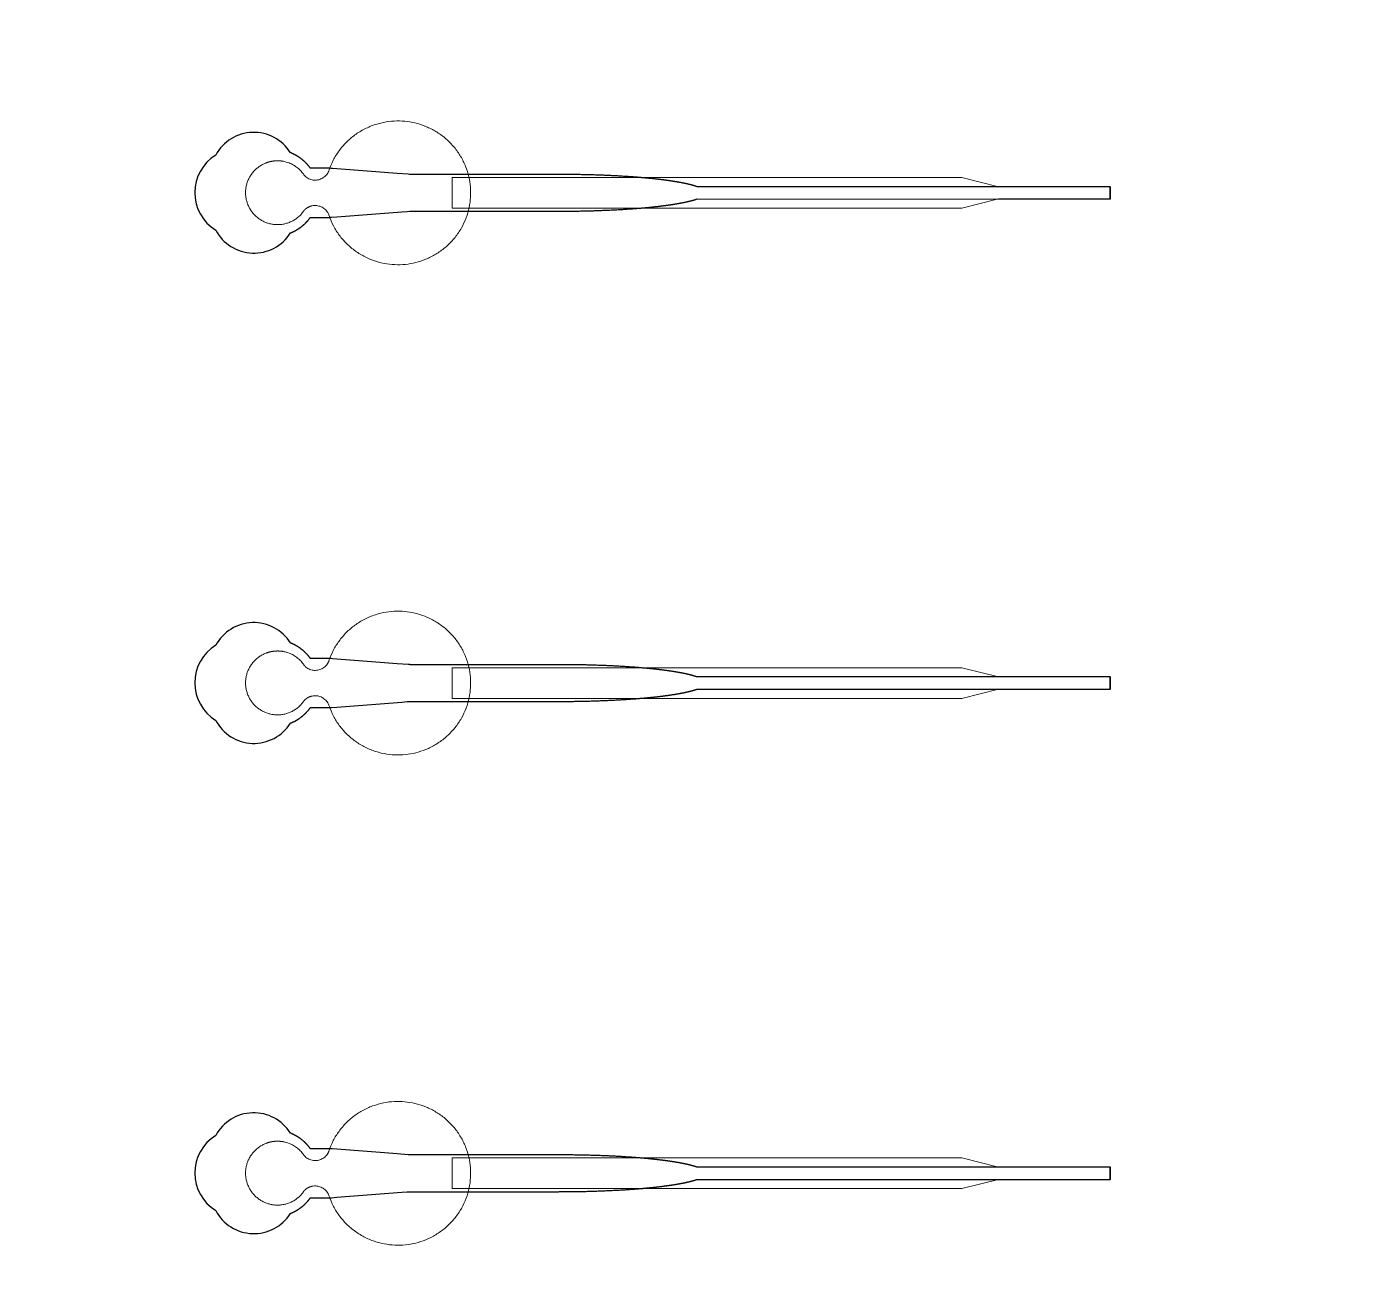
# Model space of a CAD drawing. Header units: inches. Extents: x -52997 to 52003, y -52254 to 52746.
# Drawn here: x -21881 to -16400, y -6581 to -1513 of the extents above; entities that cross this region are included whole.
import ezdxf

# ---------------------------------------------------------------- set-up
doc = ezdxf.new("R2010")
doc.units = ezdxf.units.IN
doc.header["$MEASUREMENT"] = 0
doc.layers.add('1', color=1, linetype='Continuous')
doc.layers.add('2', color=140, linetype='Continuous', lineweight=0)
doc.layers.add('3', color=90, linetype='Continuous', lineweight=0)

msp = doc.modelspace()

# ---------------------------------------------------------------- linework, layer by layer
at = {"layer": '1'}
for points in [[(-16283.4, -47485.7), (0, -47485.7), (16283.4, -47485.7, 5.999107)], [(-16250, -47285.7), (0, -47285.7), (16250, -47285.7, 5.986812)], [(-13685.8, -45485.7), (0, -45485.7), (13685.8, -45485.7, 6.794322)], [(-20806.1, -2353.6), (-20805.8, -2353.4), (-20805, -2353.1), (-20804.1, -2352.8), (-20803.3, -2352.4), (-20802.4, -2352.1), (-20801.6, -2351.8), (-20800.7, -2351.4), (-20799.9, -2351), (-20799, -2350.7), (-20798.2, -2350.3), (-20797.3, -2349.9), (-20796.5, -2349.5), (-20795.6, -2349.1), (-20794.7, -2348.7), (-20793.9, -2348.3), (-20793, -2347.9), (-20792.2, -2347.5), (-20791.3, -2347.1), (-20790.5, -2346.6), (-20789.6, -2346.2), (-20788.7, -2345.8), (-20787.9, -2345.3), (-20787, -2344.9), (-20786.2, -2344.4), (-20785.3, -2343.9), (-20784.5, -2343.5), (-20783.6, -2343), (-20782.7, -2342.5), (-20781.9, -2342), (-20781, -2341.5), (-20780.2, -2341), (-20779.3, -2340.5), (-20778.5, -2340), (-20777.6, -2339.5), (-20776.8, -2339), (-20775.9, -2338.4), (-20775.1, -2337.9), (-20774.2, -2337.3), (-20773.4, -2336.8), (-20772.6, -2336.2), (-20771.7, -2335.7), (-20770.9, -2335.1), (-20770, -2334.6), (-20769.2, -2334), (-20768.4, -2333.4), (-20767.5, -2332.8), (-20766.7, -2332.2), (-20765.9, -2331.6), (-20765.1, -2331), (-20764.3, -2330.4), (-20763.4, -2329.8), (-20762.6, -2329.2), (-20761.8, -2328.6), (-20761, -2328), (-20760.2, -2327.3), (-20759.4, -2326.7), (-20758.6, -2326.1), (-20757.8, -2325.4), (-20757, -2324.8), (-20756.2, -2324.1), (-20755.4, -2323.5), (-20754.7, -2322.8), (-20753.9, -2322.2), (-20753.1, -2321.5), (-20752.3, -2320.8), (-20751.6, -2320.1), (-20750.8, -2319.5), (-20750.1, -2318.8), (-20749.3, -2318.1), (-20748.6, -2317.4), (-20747.8, -2316.7), (-20747.1, -2316), (-20746.3, -2315.3), (-20745.6, -2314.6), (-20744.9, -2313.9), (-20744.2, -2313.2), (-20743.5, -2312.5), (-20742.7, -2311.7), (-20742, -2311), (-20741.3, -2310.3), (-20740.6, -2309.6), (-20740, -2308.8), (-20739.3, -2308.1), (-20738.6, -2307.4), (-20737.9, -2306.6), (-20737.3, -2305.9), (-20736.6, -2305.2), (-20735.9, -2304.4), (-20735.3, -2303.7), (-20734.6, -2302.9), (-20734, -2302.2), (-20733.4, -2301.4), (-20732.7, -2300.7), (-20732.1, -2299.9), (-20731.5, -2299.1), (-20730.9, -2298.4), (-20730.3, -2297.6), (-20729.7, -2296.9), (-20729.1, -2296.1), (-20728.5, -2295.3), (-20727.9, -2294.6), (-20727.4, -2293.8), (-20726.8, -2293), (-20726.2, -2292.3), (-20725.7, -2291.5), (-20725.1, -2290.7), (-20724.6, -2290), (-20681, -2290), (-20659.2, -2290), (-20648.3, -2290), (-20645.6, -2290), (-20644.2, -2290), (-20644.2, -2290), (-20644.2, -2290), (-20644.2, -2290), (-20644.2, -2290), (-20644.1, -2289.9), (-20644.1, -2289.9), (-20643.7, -2289.9), (-20643, -2289.9), (-20641.6, -2289.8), (-20638.9, -2289.5), (-20616.8, -2287.9), (-20440.2, -2274.3), (-20351.8, -2267.5), (-20329.8, -2265.8), (-20318.7, -2265), (-20318.4, -2265), (-20318.3, -2265), (-20318.3, -2265), (-20318.2, -2265), (-20318.1, -2265), (-20317.7, -2265), (-20057.2, -2265), (-20051, -2265), (-20038.4, -2265), (-19937.9, -2265), (-19736.9, -2265), (-19724.3, -2265), (-19718, -2265), (-19714.9, -2265), (-19713.3, -2265), (-19712.9, -2265), (-19712.7, -2265), (-19712.6, -2265), (-19712.6, -2265), (-19712.5, -2265), (-19712.5, -2265), (-19711.9, -2265), (-19707.4, -2264.9), (-19702.8, -2264.9), (-19698.1, -2264.9), (-19693.5, -2264.9), (-19688.9, -2264.9), (-19684.2, -2264.9), (-19679.5, -2264.8), (-19674.9, -2264.8), (-19670.2, -2264.8), (-19665.5, -2264.7), (-19660.8, -2264.7), (-19656, -2264.6), (-19651.3, -2264.6), (-19646.6, -2264.5), (-19641.8, -2264.4), (-19637, -2264.4), (-19632.3, -2264.3), (-19627.5, -2264.2), (-19622.7, -2264.1), (-19617.9, -2264), (-19613.1, -2263.9), (-19608.3, -2263.8), (-19603.5, -2263.7), (-19598.7, -2263.6), (-19593.9, -2263.5), (-19589.1, -2263.3), (-19584.2, -2263.2), (-19579.4, -2263.1), (-19574.6, -2262.9), (-19569.8, -2262.8), (-19564.9, -2262.6), (-19560.1, -2262.5), (-19555.3, -2262.3), (-19550.4, -2262.2), (-19545.6, -2262), (-19540.8, -2261.8), (-19535.9, -2261.6), (-19531.1, -2261.4), (-19526.3, -2261.2), (-19521.5, -2261), (-19516.7, -2260.8), (-19511.8, -2260.6), (-19507, -2260.4), (-19502.2, -2260.2), (-19497.5, -2260), (-19492.7, -2259.7), (-19487.9, -2259.5), (-19483.1, -2259.3), (-19478.4, -2259), (-19473.6, -2258.7), (-19468.9, -2258.5), (-19464.1, -2258.2), (-19459.4, -2258), (-19454.7, -2257.7), (-19450, -2257.4), (-19445.3, -2257.1), (-19440.7, -2256.8), (-19436, -2256.5), (-19431.4, -2256.2), (-19426.8, -2255.9), (-19422.1, -2255.6), (-19417.6, -2255.3), (-19413, -2254.9), (-19410.7, -2254.8), (-19408.4, -2254.6), (-19406.2, -2254.4), (-19403.9, -2254.3), (-19401.6, -2254.1), (-19399.4, -2253.9), (-19397.1, -2253.8), (-19394.9, -2253.6), (-19392.6, -2253.4), (-19390.4, -2253.2), (-19388.2, -2253), (-19385.9, -2252.9), (-19383.7, -2252.7), (-19381.5, -2252.5), (-19379.3, -2252.3), (-19377.1, -2252.1), (-19374.9, -2251.9), (-19372.7, -2251.8), (-19370.5, -2251.6), (-19368.3, -2251.4), (-19366.2, -2251.2), (-19364, -2251), (-19361.8, -2250.8), (-19359.7, -2250.6), (-19357.5, -2250.4), (-19355.4, -2250.2), (-19353.2, -2250), (-19351.1, -2249.8), (-19349, -2249.6), (-19346.9, -2249.4), (-19344.8, -2249.2), (-19342.7, -2249), (-19340.6, -2248.8), (-19338.5, -2248.6), (-19336.4, -2248.4), (-19334.3, -2248.2), (-19332.2, -2248), (-19330.2, -2247.7), (-19328.1, -2247.5), (-19326.1, -2247.3), (-19324, -2247.1), (-19322, -2246.9), (-19320, -2246.7), (-19317.9, -2246.4), (-19315.9, -2246.2), (-19313.9, -2246), (-19311.9, -2245.8), (-19309.9, -2245.6), (-19308, -2245.3), (-19306, -2245.1), (-19304, -2244.9), (-19302.1, -2244.7), (-19300.1, -2244.4), (-19298.2, -2244.2), (-19296.2, -2244), (-19294.3, -2243.7), (-19292.4, -2243.5), (-19290.5, -2243.3), (-19288.6, -2243), (-19286.7, -2242.8), (-19284.8, -2242.5), (-19282.9, -2242.3), (-19281.1, -2242.1), (-19279.2, -2241.8), (-19277.4, -2241.6), (-19275.5, -2241.3), (-19273.7, -2241.1), (-19271.9, -2240.9), (-19270.1, -2240.6), (-19268.3, -2240.4), (-19266.5, -2240.1), (-19264.7, -2239.9), (-19262.9, -2239.6), (-19261.1, -2239.4), (-19259.4, -2239.1), (-19257.6, -2238.9), (-19255.9, -2238.6), (-19254.2, -2238.3), (-19252.5, -2238.1), (-19250.7, -2237.8), (-19249, -2237.6), (-19247.4, -2237.3), (-19245.7, -2237.1), (-19244, -2236.8), (-19242.3, -2236.5), (-19240.7, -2236.3), (-19239, -2236), (-19237.4, -2235.8), (-19235.8, -2235.5), (-19234.2, -2235.2), (-19232.6, -2235), (-19231, -2234.7), (-19229.4, -2234.4), (-19227.8, -2234.2), (-19226.3, -2233.9), (-19224.7, -2233.6), (-19223.2, -2233.3), (-19221.6, -2233.1), (-19220.1, -2232.8), (-19218.6, -2232.5), (-19217.1, -2232.3), (-19215.6, -2232), (-19214.1, -2231.7), (-19212.6, -2231.4), (-19211.2, -2231.2), (-19209.7, -2230.9), (-19208.3, -2230.6), (-19206.9, -2230.3), (-19205.4, -2230), (-19204, -2229.8), (-19202.6, -2229.5), (-19201.3, -2229.2), (-19199.9, -2228.9), (-19198.5, -2228.6), (-19197.2, -2228.4), (-19195.8, -2228.1), (-19194.5, -2227.8), (-19193.2, -2227.5), (-19191.8, -2227.2), (-19190.5, -2226.9), (-19189.2, -2226.6), (-19188, -2226.4), (-19186.7, -2226.1), (-19185.4, -2225.8), (-19184.2, -2225.5), (-19183, -2225.2), (-19181.7, -2224.9), (-19180.5, -2224.6), (-19179.3, -2224.3), (-19178.1, -2224), (-19176.9, -2223.8), (-19175.8, -2223.5), (-19174.6, -2223.2), (-19173.5, -2222.9), (-19172.3, -2222.6), (-19171.2, -2222.3), (-19170.1, -2222), (-19169, -2221.7), (-19167.9, -2221.4), (-19166.8, -2221.1), (-19165.7, -2220.8), (-19164.7, -2220.5), (-19163.6, -2220.2), (-19162.6, -2219.9), (-19161.6, -2219.6), (-19160.5, -2219.3), (-19159.5, -2219), (-19158.5, -2218.8), (-19157.6, -2218.5), (-19156.6, -2218.2), (-19155.6, -2217.9), (-19154.7, -2217.6), (-19153.7, -2217.3), (-19152.8, -2217), (-19151.9, -2216.7), (-19151, -2216.4), (-19150.1, -2216.1), (-19149.2, -2215.8), (-19148.3, -2215.5), (-19146.9, -2215), (-17461.3, -2215.2), (-17461.3, -2165), (-19146.8, -2165), (-19147.1, -2164.9), (-19148, -2164.6), (-19148.9, -2164.2), (-19149.7, -2163.9), (-19150.6, -2163.6), (-19151.5, -2163.3), (-19152.5, -2163), (-19153.4, -2162.7), (-19154.3, -2162.4), (-19155.3, -2162.2), (-19156.2, -2161.9), (-19157.2, -2161.6), (-19158.2, -2161.3), (-19159.2, -2161), (-19160.2, -2160.7), (-19161.2, -2160.4), (-19162.2, -2160.1), (-19163.3, -2159.8), (-19164.3, -2159.5), (-19165.4, -2159.2), (-19166.4, -2158.9), (-19167.5, -2158.6), (-19168.6, -2158.3), (-19169.7, -2158), (-19170.8, -2157.7), (-19172, -2157.4), (-19173.1, -2157.1), (-19174.3, -2156.8), (-19175.4, -2156.5), (-19176.6, -2156.2), (-19177.8, -2155.9), (-19179, -2155.6), (-19180.2, -2155.4), (-19181.4, -2155.1), (-19182.6, -2154.8), (-19183.8, -2154.5), (-19185.1, -2154.2), (-19186.3, -2153.9), (-19187.6, -2153.6), (-19188.9, -2153.3), (-19190.2, -2153), (-19191.5, -2152.8), (-19192.8, -2152.5), (-19194.1, -2152.2), (-19195.5, -2151.9), (-19196.8, -2151.6), (-19198.2, -2151.3), (-19199.5, -2151.1), (-19200.9, -2150.8), (-19202.3, -2150.5), (-19203.7, -2150.2), (-19205.1, -2149.9), (-19206.5, -2149.7), (-19207.9, -2149.4), (-19209.4, -2149.1), (-19210.8, -2148.8), (-19212.3, -2148.5), (-19213.8, -2148.3), (-19215.2, -2148), (-19216.7, -2147.7), (-19218.2, -2147.4), (-19219.7, -2147.2), (-19221.3, -2146.9), (-19222.8, -2146.6), (-19224.3, -2146.3), (-19225.9, -2146.1), (-19227.5, -2145.8), (-19229, -2145.5), (-19230.6, -2145.3), (-19232.2, -2145), (-19233.8, -2144.7), (-19235.4, -2144.5), (-19237, -2144.2), (-19238.7, -2143.9), (-19240.3, -2143.7), (-19242, -2143.4), (-19243.6, -2143.2), (-19245.3, -2142.9), (-19247, -2142.6), (-19248.7, -2142.4), (-19250.4, -2142.1), (-19252.1, -2141.9), (-19253.8, -2141.6), (-19255.5, -2141.4), (-19257.3, -2141.1), (-19259, -2140.8), (-19260.8, -2140.6), (-19262.6, -2140.3), (-19264.3, -2140.1), (-19266.1, -2139.8), (-19267.9, -2139.6), (-19269.7, -2139.3), (-19271.5, -2139.1), (-19273.3, -2138.9), (-19275.2, -2138.6), (-19277, -2138.4), (-19278.8, -2138.1), (-19280.7, -2137.9), (-19282.6, -2137.6), (-19284.4, -2137.4), (-19286.3, -2137.2), (-19288.2, -2136.9), (-19290.1, -2136.7), (-19292, -2136.5), (-19293.9, -2136.2), (-19295.8, -2136), (-19297.8, -2135.8), (-19299.7, -2135.5), (-19301.7, -2135.3), (-19303.6, -2135.1), (-19305.6, -2134.8), (-19307.6, -2134.6), (-19309.5, -2134.4), (-19311.5, -2134.2), (-19313.5, -2133.9), (-19315.5, -2133.7), (-19317.5, -2133.5), (-19319.5, -2133.3), (-19321.6, -2133.1), (-19323.6, -2132.8), (-19325.6, -2132.6), (-19327.7, -2132.4), (-19329.7, -2132.2), (-19331.8, -2132), (-19333.9, -2131.8), (-19335.9, -2131.6), (-19338, -2131.4), (-19340.1, -2131.1), (-19342.2, -2130.9), (-19344.3, -2130.7), (-19346.4, -2130.5), (-19348.5, -2130.3), (-19350.6, -2130.1), (-19352.8, -2129.9), (-19354.9, -2129.7), (-19357, -2129.5), (-19359.2, -2129.3), (-19361.3, -2129.1), (-19363.5, -2128.9), (-19365.7, -2128.8), (-19367.8, -2128.6), (-19370, -2128.4), (-19372.2, -2128.2), (-19374.4, -2128), (-19376.6, -2127.8), (-19378.8, -2127.6), (-19381, -2127.4), (-19383.2, -2127.3), (-19385.4, -2127.1), (-19387.6, -2126.9), (-19389.8, -2126.7), (-19392.1, -2126.5), (-19394.3, -2126.4), (-19396.5, -2126.2), (-19398.8, -2126), (-19401, -2125.8), (-19403.3, -2125.7), (-19405.6, -2125.5), (-19407.8, -2125.3), (-19410.1, -2125.2), (-19414.6, -2124.8), (-19419.2, -2124.5), (-19423.8, -2124.2), (-19428.4, -2123.9), (-19433, -2123.6), (-19437.6, -2123.3), (-19442.3, -2123), (-19446.9, -2122.7), (-19451.6, -2122.4), (-19456.3, -2122.1), (-19461, -2121.9), (-19465.7, -2121.6), (-19470.4, -2121.3), (-19475.1, -2121.1), (-19479.9, -2120.8), (-19484.6, -2120.6), (-19489.4, -2120.3), (-19494.1, -2120.1), (-19498.9, -2119.9), (-19503.7, -2119.6), (-19508.5, -2119.4), (-19513.3, -2119.2), (-19518, -2119), (-19522.8, -2118.8), (-19527.6, -2118.6), (-19532.4, -2118.4), (-19537.2, -2118.2), (-19542.1, -2118), (-19546.9, -2117.9), (-19551.7, -2117.7), (-19556.5, -2117.5), (-19561.3, -2117.4), (-19566.1, -2117.2), (-19570.9, -2117.1), (-19575.7, -2116.9), (-19580.5, -2116.8), (-19585.3, -2116.7), (-19590.1, -2116.5), (-19594.9, -2116.4), (-19599.7, -2116.3), (-19604.5, -2116.2), (-19609.3, -2116.1), (-19614, -2116), (-19618.8, -2115.9), (-19623.6, -2115.8), (-19628.3, -2115.7), (-19633.1, -2115.6), (-19637.8, -2115.5), (-19642.5, -2115.5), (-19647.2, -2115.4), (-19652, -2115.3), (-19656.7, -2115.3), (-19661.3, -2115.2), (-19666, -2115.2), (-19670.7, -2115.1), (-19675.4, -2115.1), (-19680, -2115.1), (-19684.6, -2115), (-19689.3, -2115), (-19693.9, -2115), (-19698.5, -2115), (-19700.8, -2115), (-19701.3, -2115), (-19701.6, -2115), (-19701.8, -2115), (-19702, -2115), (-19703.6, -2115), (-19709.9, -2115), (-19722.7, -2115), (-19773.7, -2115), (-19977.6, -2115), (-20028.6, -2115), (-20054.1, -2115), (-20060.5, -2115), (-20062, -2115), (-20317.8, -2115), (-20318.2, -2115), (-20318.3, -2115), (-20318.3, -2115), (-20318.3, -2115), (-20318.4, -2115), (-20318.8, -2114.9), (-20320.1, -2114.8), (-20325.7, -2114.4), (-20369.8, -2111), (-20458.1, -2104.2), (-20634.8, -2090.7), (-20640.3, -2090.2), (-20643.1, -2090), (-20643.8, -2090), (-20644.1, -2090), (-20644.1, -2090), (-20644.2, -2090), (-20644.2, -2090), (-20644.2, -2090), (-20644.2, -2090), (-20644.2, -2090), (-20644.6, -2090), (-20647.3, -2090), (-20652.8, -2090), (-20663.7, -2090), (-20685.4, -2090), (-20707.2, -2090), (-20718.1, -2090), (-20723.6, -2090), (-20724.3, -2090), (-20724.4, -2090), (-20724.5, -2090), (-20724.6, -2090), (-20724.6, -2090), (-20724.6, -2090), (-20724.6, -2089.9), (-20725, -2089.4), (-20725.8, -2088.2), (-20726.6, -2087.1), (-20727.4, -2086), (-20728.3, -2084.9), (-20729.1, -2083.8), (-20730, -2082.6), (-20730.9, -2081.5), (-20731.7, -2080.4), (-20732.6, -2079.3), (-20733.6, -2078.2), (-20734.5, -2077.1), (-20735.4, -2076), (-20736.4, -2074.9), (-20737.3, -2073.8), (-20738.3, -2072.7), (-20739.3, -2071.7), (-20740.3, -2070.6), (-20741.3, -2069.5), (-20742.4, -2068.4), (-20743.4, -2067.4), (-20744.4, -2066.3), (-20745.5, -2065.3), (-20746.6, -2064.2), (-20747.7, -2063.2), (-20748.8, -2062.2), (-20749.9, -2061.1), (-20751, -2060.1), (-20752.1, -2059.1), (-20753.3, -2058.1), (-20754.4, -2057.1), (-20755.6, -2056.1), (-20756.8, -2055.1), (-20758, -2054.2), (-20759.2, -2053.2), (-20760.4, -2052.3), (-20761.6, -2051.3), (-20762.8, -2050.4), (-20764.1, -2049.4), (-20765.3, -2048.5), (-20766.6, -2047.6), (-20767.9, -2046.7), (-20769.1, -2045.8), (-20770.4, -2044.9), (-20771.7, -2044.1), (-20773, -2043.2), (-20774.3, -2042.4), (-20775.6, -2041.5), (-20777, -2040.7), (-20778.3, -2039.9), (-20779.7, -2039.1), (-20781, -2038.3), (-20782.4, -2037.5), (-20783.7, -2036.8), (-20785.1, -2036), (-20786.5, -2035.3), (-20787.9, -2034.5), (-20789.2, -2033.8), (-20790.6, -2033.1), (-20792, -2032.4), (-20793.4, -2031.8), (-20794.9, -2031.1), (-20796.3, -2030.4), (-20797.7, -2029.8), (-20799.1, -2029.2), (-20800.5, -2028.6), (-20802, -2028), (-20803.4, -2027.4), (-20804.8, -2026.8), (-20806.1, -2026.4, 0.576044), (-21110.6, -2035.7, 0.560065), (-21110.6, -2342.2, 0.578435)], [(-20806.1, -4353.6), (-20805.8, -4353.4), (-20805, -4353.1), (-20804.1, -4352.8), (-20803.3, -4352.4), (-20802.4, -4352.1), (-20801.6, -4351.8), (-20800.7, -4351.4), (-20799.9, -4351), (-20799, -4350.7), (-20798.2, -4350.3), (-20797.3, -4349.9), (-20796.5, -4349.5), (-20795.6, -4349.1), (-20794.7, -4348.7), (-20793.9, -4348.3), (-20793, -4347.9), (-20792.2, -4347.5), (-20791.3, -4347.1), (-20790.5, -4346.6), (-20789.6, -4346.2), (-20788.7, -4345.8), (-20787.9, -4345.3), (-20787, -4344.9), (-20786.2, -4344.4), (-20785.3, -4343.9), (-20784.5, -4343.5), (-20783.6, -4343), (-20782.7, -4342.5), (-20781.9, -4342), (-20781, -4341.5), (-20780.2, -4341), (-20779.3, -4340.5), (-20778.5, -4340), (-20777.6, -4339.5), (-20776.8, -4339), (-20775.9, -4338.4), (-20775.1, -4337.9), (-20774.2, -4337.3), (-20773.4, -4336.8), (-20772.6, -4336.2), (-20771.7, -4335.7), (-20770.9, -4335.1), (-20770, -4334.6), (-20769.2, -4334), (-20768.4, -4333.4), (-20767.5, -4332.8), (-20766.7, -4332.2), (-20765.9, -4331.6), (-20765.1, -4331), (-20764.3, -4330.4), (-20763.4, -4329.8), (-20762.6, -4329.2), (-20761.8, -4328.6), (-20761, -4328), (-20760.2, -4327.3), (-20759.4, -4326.7), (-20758.6, -4326.1), (-20757.8, -4325.4), (-20757, -4324.8), (-20756.2, -4324.1), (-20755.4, -4323.5), (-20754.7, -4322.8), (-20753.9, -4322.2), (-20753.1, -4321.5), (-20752.3, -4320.8), (-20751.6, -4320.1), (-20750.8, -4319.5), (-20750.1, -4318.8), (-20749.3, -4318.1), (-20748.6, -4317.4), (-20747.8, -4316.7), (-20747.1, -4316), (-20746.3, -4315.3), (-20745.6, -4314.6), (-20744.9, -4313.9), (-20744.2, -4313.2), (-20743.5, -4312.5), (-20742.7, -4311.7), (-20742, -4311), (-20741.3, -4310.3), (-20740.6, -4309.6), (-20740, -4308.8), (-20739.3, -4308.1), (-20738.6, -4307.4), (-20737.9, -4306.6), (-20737.3, -4305.9), (-20736.6, -4305.2), (-20735.9, -4304.4), (-20735.3, -4303.7), (-20734.6, -4302.9), (-20734, -4302.2), (-20733.4, -4301.4), (-20732.7, -4300.7), (-20732.1, -4299.9), (-20731.5, -4299.1), (-20730.9, -4298.4), (-20730.3, -4297.6), (-20729.7, -4296.9), (-20729.1, -4296.1), (-20728.5, -4295.3), (-20727.9, -4294.6), (-20727.4, -4293.8), (-20726.8, -4293), (-20726.2, -4292.3), (-20725.7, -4291.5), (-20725.1, -4290.7), (-20724.6, -4290), (-20681, -4290), (-20659.2, -4290), (-20648.3, -4290), (-20645.6, -4290), (-20644.2, -4290), (-20644.2, -4290), (-20644.2, -4290), (-20644.2, -4290), (-20644.2, -4290), (-20644.1, -4289.9), (-20644.1, -4289.9), (-20643.7, -4289.9), (-20643, -4289.9), (-20641.6, -4289.8), (-20638.9, -4289.5), (-20616.8, -4287.9), (-20440.2, -4274.3), (-20351.8, -4267.5), (-20329.8, -4265.8), (-20318.7, -4265), (-20318.4, -4265), (-20318.3, -4265), (-20318.3, -4265), (-20318.2, -4265), (-20318.1, -4265), (-20317.7, -4265), (-20057.2, -4265), (-20051, -4265), (-20038.4, -4265), (-19937.9, -4265), (-19736.9, -4265), (-19724.3, -4265), (-19718, -4265), (-19714.9, -4265), (-19713.3, -4265), (-19712.9, -4265), (-19712.7, -4265), (-19712.6, -4265), (-19712.6, -4265), (-19712.5, -4265), (-19712.5, -4265), (-19711.9, -4265), (-19707.4, -4264.9), (-19702.8, -4264.9), (-19698.1, -4264.9), (-19693.5, -4264.9), (-19688.9, -4264.9), (-19684.2, -4264.9), (-19679.5, -4264.8), (-19674.9, -4264.8), (-19670.2, -4264.8), (-19665.5, -4264.7), (-19660.8, -4264.7), (-19656, -4264.6), (-19651.3, -4264.6), (-19646.6, -4264.5), (-19641.8, -4264.4), (-19637, -4264.4), (-19632.3, -4264.3), (-19627.5, -4264.2), (-19622.7, -4264.1), (-19617.9, -4264), (-19613.1, -4263.9), (-19608.3, -4263.8), (-19603.5, -4263.7), (-19598.7, -4263.6), (-19593.9, -4263.5), (-19589.1, -4263.3), (-19584.2, -4263.2), (-19579.4, -4263.1), (-19574.6, -4262.9), (-19569.8, -4262.8), (-19564.9, -4262.6), (-19560.1, -4262.5), (-19555.3, -4262.3), (-19550.4, -4262.2), (-19545.6, -4262), (-19540.8, -4261.8), (-19535.9, -4261.6), (-19531.1, -4261.4), (-19526.3, -4261.2), (-19521.5, -4261), (-19516.7, -4260.8), (-19511.8, -4260.6), (-19507, -4260.4), (-19502.2, -4260.2), (-19497.5, -4260), (-19492.7, -4259.7), (-19487.9, -4259.5), (-19483.1, -4259.3), (-19478.4, -4259), (-19473.6, -4258.7), (-19468.9, -4258.5), (-19464.1, -4258.2), (-19459.4, -4258), (-19454.7, -4257.7), (-19450, -4257.4), (-19445.3, -4257.1), (-19440.7, -4256.8), (-19436, -4256.5), (-19431.4, -4256.2), (-19426.8, -4255.9), (-19422.1, -4255.6), (-19417.6, -4255.3), (-19413, -4254.9), (-19410.7, -4254.8), (-19408.4, -4254.6), (-19406.2, -4254.4), (-19403.9, -4254.3), (-19401.6, -4254.1), (-19399.4, -4253.9), (-19397.1, -4253.8), (-19394.9, -4253.6), (-19392.6, -4253.4), (-19390.4, -4253.2), (-19388.2, -4253), (-19385.9, -4252.9), (-19383.7, -4252.7), (-19381.5, -4252.5), (-19379.3, -4252.3), (-19377.1, -4252.1), (-19374.9, -4251.9), (-19372.7, -4251.8), (-19370.5, -4251.6), (-19368.3, -4251.4), (-19366.2, -4251.2), (-19364, -4251), (-19361.8, -4250.8), (-19359.7, -4250.6), (-19357.5, -4250.4), (-19355.4, -4250.2), (-19353.2, -4250), (-19351.1, -4249.8), (-19349, -4249.6), (-19346.9, -4249.4), (-19344.8, -4249.2), (-19342.7, -4249), (-19340.6, -4248.8), (-19338.5, -4248.6), (-19336.4, -4248.4), (-19334.3, -4248.2), (-19332.2, -4248), (-19330.2, -4247.7), (-19328.1, -4247.5), (-19326.1, -4247.3), (-19324, -4247.1), (-19322, -4246.9), (-19320, -4246.7), (-19317.9, -4246.4), (-19315.9, -4246.2), (-19313.9, -4246), (-19311.9, -4245.8), (-19309.9, -4245.6), (-19308, -4245.3), (-19306, -4245.1), (-19304, -4244.9), (-19302.1, -4244.7), (-19300.1, -4244.4), (-19298.2, -4244.2), (-19296.2, -4244), (-19294.3, -4243.7), (-19292.4, -4243.5), (-19290.5, -4243.3), (-19288.6, -4243), (-19286.7, -4242.8), (-19284.8, -4242.5), (-19282.9, -4242.3), (-19281.1, -4242.1), (-19279.2, -4241.8), (-19277.4, -4241.6), (-19275.5, -4241.3), (-19273.7, -4241.1), (-19271.9, -4240.9), (-19270.1, -4240.6), (-19268.3, -4240.4), (-19266.5, -4240.1), (-19264.7, -4239.9), (-19262.9, -4239.6), (-19261.1, -4239.4), (-19259.4, -4239.1), (-19257.6, -4238.9), (-19255.9, -4238.6), (-19254.2, -4238.3), (-19252.5, -4238.1), (-19250.7, -4237.8), (-19249, -4237.6), (-19247.4, -4237.3), (-19245.7, -4237.1), (-19244, -4236.8), (-19242.3, -4236.5), (-19240.7, -4236.3), (-19239, -4236), (-19237.4, -4235.8), (-19235.8, -4235.5), (-19234.2, -4235.2), (-19232.6, -4235), (-19231, -4234.7), (-19229.4, -4234.4), (-19227.8, -4234.2), (-19226.3, -4233.9), (-19224.7, -4233.6), (-19223.2, -4233.3), (-19221.6, -4233.1), (-19220.1, -4232.8), (-19218.6, -4232.5), (-19217.1, -4232.3), (-19215.6, -4232), (-19214.1, -4231.7), (-19212.6, -4231.4), (-19211.2, -4231.2), (-19209.7, -4230.9), (-19208.3, -4230.6), (-19206.9, -4230.3), (-19205.4, -4230), (-19204, -4229.8), (-19202.6, -4229.5), (-19201.3, -4229.2), (-19199.9, -4228.9), (-19198.5, -4228.6), (-19197.2, -4228.4), (-19195.8, -4228.1), (-19194.5, -4227.8), (-19193.2, -4227.5), (-19191.8, -4227.2), (-19190.5, -4226.9), (-19189.2, -4226.6), (-19188, -4226.4), (-19186.7, -4226.1), (-19185.4, -4225.8), (-19184.2, -4225.5), (-19183, -4225.2), (-19181.7, -4224.9), (-19180.5, -4224.6), (-19179.3, -4224.3), (-19178.1, -4224), (-19176.9, -4223.8), (-19175.8, -4223.5), (-19174.6, -4223.2), (-19173.5, -4222.9), (-19172.3, -4222.6), (-19171.2, -4222.3), (-19170.1, -4222), (-19169, -4221.7), (-19167.9, -4221.4), (-19166.8, -4221.1), (-19165.7, -4220.8), (-19164.7, -4220.5), (-19163.6, -4220.2), (-19162.6, -4219.9), (-19161.6, -4219.6), (-19160.5, -4219.3), (-19159.5, -4219), (-19158.5, -4218.8), (-19157.6, -4218.5), (-19156.6, -4218.2), (-19155.6, -4217.9), (-19154.7, -4217.6), (-19153.7, -4217.3), (-19152.8, -4217), (-19151.9, -4216.7), (-19151, -4216.4), (-19150.1, -4216.1), (-19149.2, -4215.8), (-19148.3, -4215.5), (-19146.9, -4215), (-17461.3, -4215.2), (-17461.3, -4165), (-19146.8, -4165), (-19147.1, -4164.9), (-19148, -4164.6), (-19148.9, -4164.2), (-19149.7, -4163.9), (-19150.6, -4163.6), (-19151.5, -4163.3), (-19152.5, -4163), (-19153.4, -4162.7), (-19154.3, -4162.4), (-19155.3, -4162.2), (-19156.2, -4161.9), (-19157.2, -4161.6), (-19158.2, -4161.3), (-19159.2, -4161), (-19160.2, -4160.7), (-19161.2, -4160.4), (-19162.2, -4160.1), (-19163.3, -4159.8), (-19164.3, -4159.5), (-19165.4, -4159.2), (-19166.4, -4158.9), (-19167.5, -4158.6), (-19168.6, -4158.3), (-19169.7, -4158), (-19170.8, -4157.7), (-19172, -4157.4), (-19173.1, -4157.1), (-19174.3, -4156.8), (-19175.4, -4156.5), (-19176.6, -4156.2), (-19177.8, -4155.9), (-19179, -4155.6), (-19180.2, -4155.4), (-19181.4, -4155.1), (-19182.6, -4154.8), (-19183.8, -4154.5), (-19185.1, -4154.2), (-19186.3, -4153.9), (-19187.6, -4153.6), (-19188.9, -4153.3), (-19190.2, -4153), (-19191.5, -4152.8), (-19192.8, -4152.5), (-19194.1, -4152.2), (-19195.5, -4151.9), (-19196.8, -4151.6), (-19198.2, -4151.3), (-19199.5, -4151.1), (-19200.9, -4150.8), (-19202.3, -4150.5), (-19203.7, -4150.2), (-19205.1, -4149.9), (-19206.5, -4149.7), (-19207.9, -4149.4), (-19209.4, -4149.1), (-19210.8, -4148.8), (-19212.3, -4148.5), (-19213.8, -4148.3), (-19215.2, -4148), (-19216.7, -4147.7), (-19218.2, -4147.4), (-19219.7, -4147.2), (-19221.3, -4146.9), (-19222.8, -4146.6), (-19224.3, -4146.3), (-19225.9, -4146.1), (-19227.5, -4145.8), (-19229, -4145.5), (-19230.6, -4145.3), (-19232.2, -4145), (-19233.8, -4144.7), (-19235.4, -4144.5), (-19237, -4144.2), (-19238.7, -4143.9), (-19240.3, -4143.7), (-19242, -4143.4), (-19243.6, -4143.2), (-19245.3, -4142.9), (-19247, -4142.6), (-19248.7, -4142.4), (-19250.4, -4142.1), (-19252.1, -4141.9), (-19253.8, -4141.6), (-19255.5, -4141.4), (-19257.3, -4141.1), (-19259, -4140.8), (-19260.8, -4140.6), (-19262.6, -4140.3), (-19264.3, -4140.1), (-19266.1, -4139.8), (-19267.9, -4139.6), (-19269.7, -4139.3), (-19271.5, -4139.1), (-19273.3, -4138.9), (-19275.2, -4138.6), (-19277, -4138.4), (-19278.8, -4138.1), (-19280.7, -4137.9), (-19282.6, -4137.6), (-19284.4, -4137.4), (-19286.3, -4137.2), (-19288.2, -4136.9), (-19290.1, -4136.7), (-19292, -4136.5), (-19293.9, -4136.2), (-19295.8, -4136), (-19297.8, -4135.8), (-19299.7, -4135.5), (-19301.7, -4135.3), (-19303.6, -4135.1), (-19305.6, -4134.8), (-19307.6, -4134.6), (-19309.5, -4134.4), (-19311.5, -4134.2), (-19313.5, -4133.9), (-19315.5, -4133.7), (-19317.5, -4133.5), (-19319.5, -4133.3), (-19321.6, -4133.1), (-19323.6, -4132.8), (-19325.6, -4132.6), (-19327.7, -4132.4), (-19329.7, -4132.2), (-19331.8, -4132), (-19333.9, -4131.8), (-19335.9, -4131.6), (-19338, -4131.4), (-19340.1, -4131.1), (-19342.2, -4130.9), (-19344.3, -4130.7), (-19346.4, -4130.5), (-19348.5, -4130.3), (-19350.6, -4130.1), (-19352.8, -4129.9), (-19354.9, -4129.7), (-19357, -4129.5), (-19359.2, -4129.3), (-19361.3, -4129.1), (-19363.5, -4128.9), (-19365.7, -4128.8), (-19367.8, -4128.6), (-19370, -4128.4), (-19372.2, -4128.2), (-19374.4, -4128), (-19376.6, -4127.8), (-19378.8, -4127.6), (-19381, -4127.4), (-19383.2, -4127.3), (-19385.4, -4127.1), (-19387.6, -4126.9), (-19389.8, -4126.7), (-19392.1, -4126.5), (-19394.3, -4126.4), (-19396.5, -4126.2), (-19398.8, -4126), (-19401, -4125.8), (-19403.3, -4125.7), (-19405.6, -4125.5), (-19407.8, -4125.3), (-19410.1, -4125.2), (-19414.6, -4124.8), (-19419.2, -4124.5), (-19423.8, -4124.2), (-19428.4, -4123.9), (-19433, -4123.6), (-19437.6, -4123.3), (-19442.3, -4123), (-19446.9, -4122.7), (-19451.6, -4122.4), (-19456.3, -4122.1), (-19461, -4121.9), (-19465.7, -4121.6), (-19470.4, -4121.3), (-19475.1, -4121.1), (-19479.9, -4120.8), (-19484.6, -4120.6), (-19489.4, -4120.3), (-19494.1, -4120.1), (-19498.9, -4119.9), (-19503.7, -4119.6), (-19508.5, -4119.4), (-19513.3, -4119.2), (-19518, -4119), (-19522.8, -4118.8), (-19527.6, -4118.6), (-19532.4, -4118.4), (-19537.2, -4118.2), (-19542.1, -4118), (-19546.9, -4117.9), (-19551.7, -4117.7), (-19556.5, -4117.5), (-19561.3, -4117.4), (-19566.1, -4117.2), (-19570.9, -4117.1), (-19575.7, -4116.9), (-19580.5, -4116.8), (-19585.3, -4116.7), (-19590.1, -4116.5), (-19594.9, -4116.4), (-19599.7, -4116.3), (-19604.5, -4116.2), (-19609.3, -4116.1), (-19614, -4116), (-19618.8, -4115.9), (-19623.6, -4115.8), (-19628.3, -4115.7), (-19633.1, -4115.6), (-19637.8, -4115.5), (-19642.5, -4115.5), (-19647.2, -4115.4), (-19652, -4115.3), (-19656.7, -4115.3), (-19661.3, -4115.2), (-19666, -4115.2), (-19670.7, -4115.1), (-19675.4, -4115.1), (-19680, -4115.1), (-19684.6, -4115), (-19689.3, -4115), (-19693.9, -4115), (-19698.5, -4115), (-19700.8, -4115), (-19701.3, -4115), (-19701.6, -4115), (-19701.8, -4115), (-19702, -4115), (-19703.6, -4115), (-19709.9, -4115), (-19722.7, -4115), (-19773.7, -4115), (-19977.6, -4115), (-20028.6, -4115), (-20054.1, -4115), (-20060.5, -4115), (-20062, -4115), (-20317.8, -4115), (-20318.2, -4115), (-20318.3, -4115), (-20318.3, -4115), (-20318.3, -4115), (-20318.4, -4115), (-20318.8, -4114.9), (-20320.1, -4114.8), (-20325.7, -4114.4), (-20369.8, -4111), (-20458.1, -4104.2), (-20634.8, -4090.7), (-20640.3, -4090.2), (-20643.1, -4090), (-20643.8, -4090), (-20644.1, -4090), (-20644.1, -4090), (-20644.2, -4090), (-20644.2, -4090), (-20644.2, -4090), (-20644.2, -4090), (-20644.2, -4090), (-20644.6, -4090), (-20647.3, -4090), (-20652.8, -4090), (-20663.7, -4090), (-20685.4, -4090), (-20707.2, -4090), (-20718.1, -4090), (-20723.6, -4090), (-20724.3, -4090), (-20724.4, -4090), (-20724.5, -4090), (-20724.6, -4090), (-20724.6, -4090), (-20724.6, -4090), (-20724.6, -4089.9), (-20725, -4089.4), (-20725.8, -4088.2), (-20726.6, -4087.1), (-20727.4, -4086), (-20728.3, -4084.9), (-20729.1, -4083.8), (-20730, -4082.6), (-20730.9, -4081.5), (-20731.7, -4080.4), (-20732.6, -4079.3), (-20733.6, -4078.2), (-20734.5, -4077.1), (-20735.4, -4076), (-20736.4, -4074.9), (-20737.3, -4073.8), (-20738.3, -4072.7), (-20739.3, -4071.7), (-20740.3, -4070.6), (-20741.3, -4069.5), (-20742.4, -4068.4), (-20743.4, -4067.4), (-20744.4, -4066.3), (-20745.5, -4065.3), (-20746.6, -4064.2), (-20747.7, -4063.2), (-20748.8, -4062.2), (-20749.9, -4061.1), (-20751, -4060.1), (-20752.1, -4059.1), (-20753.3, -4058.1), (-20754.4, -4057.1), (-20755.6, -4056.1), (-20756.8, -4055.1), (-20758, -4054.2), (-20759.2, -4053.2), (-20760.4, -4052.3), (-20761.6, -4051.3), (-20762.8, -4050.4), (-20764.1, -4049.4), (-20765.3, -4048.5), (-20766.6, -4047.6), (-20767.9, -4046.7), (-20769.1, -4045.8), (-20770.4, -4044.9), (-20771.7, -4044.1), (-20773, -4043.2), (-20774.3, -4042.4), (-20775.6, -4041.5), (-20777, -4040.7), (-20778.3, -4039.9), (-20779.7, -4039.1), (-20781, -4038.3), (-20782.4, -4037.5), (-20783.7, -4036.8), (-20785.1, -4036), (-20786.5, -4035.3), (-20787.9, -4034.5), (-20789.2, -4033.8), (-20790.6, -4033.1), (-20792, -4032.4), (-20793.4, -4031.8), (-20794.9, -4031.1), (-20796.3, -4030.4), (-20797.7, -4029.8), (-20799.1, -4029.2), (-20800.5, -4028.6), (-20802, -4028), (-20803.4, -4027.4), (-20804.8, -4026.8), (-20806.1, -4026.4, 0.576044), (-21110.6, -4035.7, 0.560065), (-21110.6, -4342.2, 0.578435)], [(-20806.1, -6353.6), (-20805.8, -6353.4), (-20805, -6353.1), (-20804.1, -6352.8), (-20803.3, -6352.4), (-20802.4, -6352.1), (-20801.6, -6351.8), (-20800.7, -6351.4), (-20799.9, -6351), (-20799, -6350.7), (-20798.2, -6350.3), (-20797.3, -6349.9), (-20796.5, -6349.5), (-20795.6, -6349.1), (-20794.7, -6348.7), (-20793.9, -6348.3), (-20793, -6347.9), (-20792.2, -6347.5), (-20791.3, -6347.1), (-20790.5, -6346.6), (-20789.6, -6346.2), (-20788.7, -6345.8), (-20787.9, -6345.3), (-20787, -6344.9), (-20786.2, -6344.4), (-20785.3, -6343.9), (-20784.5, -6343.5), (-20783.6, -6343), (-20782.7, -6342.5), (-20781.9, -6342), (-20781, -6341.5), (-20780.2, -6341), (-20779.3, -6340.5), (-20778.5, -6340), (-20777.6, -6339.5), (-20776.8, -6339), (-20775.9, -6338.4), (-20775.1, -6337.9), (-20774.2, -6337.3), (-20773.4, -6336.8), (-20772.6, -6336.2), (-20771.7, -6335.7), (-20770.9, -6335.1), (-20770, -6334.6), (-20769.2, -6334), (-20768.4, -6333.4), (-20767.5, -6332.8), (-20766.7, -6332.2), (-20765.9, -6331.6), (-20765.1, -6331), (-20764.3, -6330.4), (-20763.4, -6329.8), (-20762.6, -6329.2), (-20761.8, -6328.6), (-20761, -6328), (-20760.2, -6327.3), (-20759.4, -6326.7), (-20758.6, -6326.1), (-20757.8, -6325.4), (-20757, -6324.8), (-20756.2, -6324.1), (-20755.4, -6323.5), (-20754.7, -6322.8), (-20753.9, -6322.2), (-20753.1, -6321.5), (-20752.3, -6320.8), (-20751.6, -6320.1), (-20750.8, -6319.5), (-20750.1, -6318.8), (-20749.3, -6318.1), (-20748.6, -6317.4), (-20747.8, -6316.7), (-20747.1, -6316), (-20746.3, -6315.3), (-20745.6, -6314.6), (-20744.9, -6313.9), (-20744.2, -6313.2), (-20743.5, -6312.5), (-20742.7, -6311.7), (-20742, -6311), (-20741.3, -6310.3), (-20740.6, -6309.6), (-20740, -6308.8), (-20739.3, -6308.1), (-20738.6, -6307.4), (-20737.9, -6306.6), (-20737.3, -6305.9), (-20736.6, -6305.2), (-20735.9, -6304.4), (-20735.3, -6303.7), (-20734.6, -6302.9), (-20734, -6302.2), (-20733.4, -6301.4), (-20732.7, -6300.7), (-20732.1, -6299.9), (-20731.5, -6299.1), (-20730.9, -6298.4), (-20730.3, -6297.6), (-20729.7, -6296.9), (-20729.1, -6296.1), (-20728.5, -6295.3), (-20727.9, -6294.6), (-20727.4, -6293.8), (-20726.8, -6293), (-20726.2, -6292.3), (-20725.7, -6291.5), (-20725.1, -6290.7), (-20724.6, -6290), (-20681, -6290), (-20659.2, -6290), (-20648.3, -6290), (-20645.6, -6290), (-20644.2, -6290), (-20644.2, -6290), (-20644.2, -6290), (-20644.2, -6290), (-20644.2, -6290), (-20644.1, -6289.9), (-20644.1, -6289.9), (-20643.7, -6289.9), (-20643, -6289.9), (-20641.6, -6289.8), (-20638.9, -6289.5), (-20616.8, -6287.9), (-20440.2, -6274.3), (-20351.8, -6267.5), (-20329.8, -6265.8), (-20318.7, -6265), (-20318.4, -6265), (-20318.3, -6265), (-20318.3, -6265), (-20318.2, -6265), (-20318.1, -6265), (-20317.7, -6265), (-20057.2, -6265), (-20051, -6265), (-20038.4, -6265), (-19937.9, -6265), (-19736.9, -6265), (-19724.3, -6265), (-19718, -6265), (-19714.9, -6265), (-19713.3, -6265), (-19712.9, -6265), (-19712.7, -6265), (-19712.6, -6265), (-19712.6, -6265), (-19712.5, -6265), (-19712.5, -6265), (-19711.9, -6265), (-19707.4, -6264.9), (-19702.8, -6264.9), (-19698.1, -6264.9), (-19693.5, -6264.9), (-19688.9, -6264.9), (-19684.2, -6264.9), (-19679.5, -6264.8), (-19674.9, -6264.8), (-19670.2, -6264.8), (-19665.5, -6264.7), (-19660.8, -6264.7), (-19656, -6264.6), (-19651.3, -6264.6), (-19646.6, -6264.5), (-19641.8, -6264.4), (-19637, -6264.4), (-19632.3, -6264.3), (-19627.5, -6264.2), (-19622.7, -6264.1), (-19617.9, -6264), (-19613.1, -6263.9), (-19608.3, -6263.8), (-19603.5, -6263.7), (-19598.7, -6263.6), (-19593.9, -6263.5), (-19589.1, -6263.3), (-19584.2, -6263.2), (-19579.4, -6263.1), (-19574.6, -6262.9), (-19569.8, -6262.8), (-19564.9, -6262.6), (-19560.1, -6262.5), (-19555.3, -6262.3), (-19550.4, -6262.2), (-19545.6, -6262), (-19540.8, -6261.8), (-19535.9, -6261.6), (-19531.1, -6261.4), (-19526.3, -6261.2), (-19521.5, -6261), (-19516.7, -6260.8), (-19511.8, -6260.6), (-19507, -6260.4), (-19502.2, -6260.2), (-19497.5, -6260), (-19492.7, -6259.7), (-19487.9, -6259.5), (-19483.1, -6259.3), (-19478.4, -6259), (-19473.6, -6258.7), (-19468.9, -6258.5), (-19464.1, -6258.2), (-19459.4, -6258), (-19454.7, -6257.7), (-19450, -6257.4), (-19445.3, -6257.1), (-19440.7, -6256.8), (-19436, -6256.5), (-19431.4, -6256.2), (-19426.8, -6255.9), (-19422.1, -6255.6), (-19417.6, -6255.3), (-19413, -6254.9), (-19410.7, -6254.8), (-19408.4, -6254.6), (-19406.2, -6254.4), (-19403.9, -6254.3), (-19401.6, -6254.1), (-19399.4, -6253.9), (-19397.1, -6253.8), (-19394.9, -6253.6), (-19392.6, -6253.4), (-19390.4, -6253.2), (-19388.2, -6253), (-19385.9, -6252.9), (-19383.7, -6252.7), (-19381.5, -6252.5), (-19379.3, -6252.3), (-19377.1, -6252.1), (-19374.9, -6251.9), (-19372.7, -6251.8), (-19370.5, -6251.6), (-19368.3, -6251.4), (-19366.2, -6251.2), (-19364, -6251), (-19361.8, -6250.8), (-19359.7, -6250.6), (-19357.5, -6250.4), (-19355.4, -6250.2), (-19353.2, -6250), (-19351.1, -6249.8), (-19349, -6249.6), (-19346.9, -6249.4), (-19344.8, -6249.2), (-19342.7, -6249), (-19340.6, -6248.8), (-19338.5, -6248.6), (-19336.4, -6248.4), (-19334.3, -6248.2), (-19332.2, -6248), (-19330.2, -6247.7), (-19328.1, -6247.5), (-19326.1, -6247.3), (-19324, -6247.1), (-19322, -6246.9), (-19320, -6246.7), (-19317.9, -6246.4), (-19315.9, -6246.2), (-19313.9, -6246), (-19311.9, -6245.8), (-19309.9, -6245.6), (-19308, -6245.3), (-19306, -6245.1), (-19304, -6244.9), (-19302.1, -6244.7), (-19300.1, -6244.4), (-19298.2, -6244.2), (-19296.2, -6244), (-19294.3, -6243.7), (-19292.4, -6243.5), (-19290.5, -6243.3), (-19288.6, -6243), (-19286.7, -6242.8), (-19284.8, -6242.5), (-19282.9, -6242.3), (-19281.1, -6242.1), (-19279.2, -6241.8), (-19277.4, -6241.6), (-19275.5, -6241.3), (-19273.7, -6241.1), (-19271.9, -6240.9), (-19270.1, -6240.6), (-19268.3, -6240.4), (-19266.5, -6240.1), (-19264.7, -6239.9), (-19262.9, -6239.6), (-19261.1, -6239.4), (-19259.4, -6239.1), (-19257.6, -6238.9), (-19255.9, -6238.6), (-19254.2, -6238.3), (-19252.5, -6238.1), (-19250.7, -6237.8), (-19249, -6237.6), (-19247.4, -6237.3), (-19245.7, -6237.1), (-19244, -6236.8), (-19242.3, -6236.5), (-19240.7, -6236.3), (-19239, -6236), (-19237.4, -6235.8), (-19235.8, -6235.5), (-19234.2, -6235.2), (-19232.6, -6235), (-19231, -6234.7), (-19229.4, -6234.4), (-19227.8, -6234.2), (-19226.3, -6233.9), (-19224.7, -6233.6), (-19223.2, -6233.3), (-19221.6, -6233.1), (-19220.1, -6232.8), (-19218.6, -6232.5), (-19217.1, -6232.3), (-19215.6, -6232), (-19214.1, -6231.7), (-19212.6, -6231.4), (-19211.2, -6231.2), (-19209.7, -6230.9), (-19208.3, -6230.6), (-19206.9, -6230.3), (-19205.4, -6230), (-19204, -6229.8), (-19202.6, -6229.5), (-19201.3, -6229.2), (-19199.9, -6228.9), (-19198.5, -6228.6), (-19197.2, -6228.4), (-19195.8, -6228.1), (-19194.5, -6227.8), (-19193.2, -6227.5), (-19191.8, -6227.2), (-19190.5, -6226.9), (-19189.2, -6226.6), (-19188, -6226.4), (-19186.7, -6226.1), (-19185.4, -6225.8), (-19184.2, -6225.5), (-19183, -6225.2), (-19181.7, -6224.9), (-19180.5, -6224.6), (-19179.3, -6224.3), (-19178.1, -6224), (-19176.9, -6223.8), (-19175.8, -6223.5), (-19174.6, -6223.2), (-19173.5, -6222.9), (-19172.3, -6222.6), (-19171.2, -6222.3), (-19170.1, -6222), (-19169, -6221.7), (-19167.9, -6221.4), (-19166.8, -6221.1), (-19165.7, -6220.8), (-19164.7, -6220.5), (-19163.6, -6220.2), (-19162.6, -6219.9), (-19161.6, -6219.6), (-19160.5, -6219.3), (-19159.5, -6219), (-19158.5, -6218.8), (-19157.6, -6218.5), (-19156.6, -6218.2), (-19155.6, -6217.9), (-19154.7, -6217.6), (-19153.7, -6217.3), (-19152.8, -6217), (-19151.9, -6216.7), (-19151, -6216.4), (-19150.1, -6216.1), (-19149.2, -6215.8), (-19148.3, -6215.5), (-19146.9, -6215), (-17461.3, -6215.2), (-17461.3, -6165), (-19146.8, -6165), (-19147.1, -6164.9), (-19148, -6164.6), (-19148.9, -6164.2), (-19149.7, -6163.9), (-19150.6, -6163.6), (-19151.5, -6163.3), (-19152.5, -6163), (-19153.4, -6162.7), (-19154.3, -6162.4), (-19155.3, -6162.2), (-19156.2, -6161.9), (-19157.2, -6161.6), (-19158.2, -6161.3), (-19159.2, -6161), (-19160.2, -6160.7), (-19161.2, -6160.4), (-19162.2, -6160.1), (-19163.3, -6159.8), (-19164.3, -6159.5), (-19165.4, -6159.2), (-19166.4, -6158.9), (-19167.5, -6158.6), (-19168.6, -6158.3), (-19169.7, -6158), (-19170.8, -6157.7), (-19172, -6157.4), (-19173.1, -6157.1), (-19174.3, -6156.8), (-19175.4, -6156.5), (-19176.6, -6156.2), (-19177.8, -6155.9), (-19179, -6155.6), (-19180.2, -6155.4), (-19181.4, -6155.1), (-19182.6, -6154.8), (-19183.8, -6154.5), (-19185.1, -6154.2), (-19186.3, -6153.9), (-19187.6, -6153.6), (-19188.9, -6153.3), (-19190.2, -6153), (-19191.5, -6152.8), (-19192.8, -6152.5), (-19194.1, -6152.2), (-19195.5, -6151.9), (-19196.8, -6151.6), (-19198.2, -6151.3), (-19199.5, -6151.1), (-19200.9, -6150.8), (-19202.3, -6150.5), (-19203.7, -6150.2), (-19205.1, -6149.9), (-19206.5, -6149.7), (-19207.9, -6149.4), (-19209.4, -6149.1), (-19210.8, -6148.8), (-19212.3, -6148.5), (-19213.8, -6148.3), (-19215.2, -6148), (-19216.7, -6147.7), (-19218.2, -6147.4), (-19219.7, -6147.2), (-19221.3, -6146.9), (-19222.8, -6146.6), (-19224.3, -6146.3), (-19225.9, -6146.1), (-19227.5, -6145.8), (-19229, -6145.5), (-19230.6, -6145.3), (-19232.2, -6145), (-19233.8, -6144.7), (-19235.4, -6144.5), (-19237, -6144.2), (-19238.7, -6143.9), (-19240.3, -6143.7), (-19242, -6143.4), (-19243.6, -6143.2), (-19245.3, -6142.9), (-19247, -6142.6), (-19248.7, -6142.4), (-19250.4, -6142.1), (-19252.1, -6141.9), (-19253.8, -6141.6), (-19255.5, -6141.4), (-19257.3, -6141.1), (-19259, -6140.8), (-19260.8, -6140.6), (-19262.6, -6140.3), (-19264.3, -6140.1), (-19266.1, -6139.8), (-19267.9, -6139.6), (-19269.7, -6139.3), (-19271.5, -6139.1), (-19273.3, -6138.9), (-19275.2, -6138.6), (-19277, -6138.4), (-19278.8, -6138.1), (-19280.7, -6137.9), (-19282.6, -6137.6), (-19284.4, -6137.4), (-19286.3, -6137.2), (-19288.2, -6136.9), (-19290.1, -6136.7), (-19292, -6136.5), (-19293.9, -6136.2), (-19295.8, -6136), (-19297.8, -6135.8), (-19299.7, -6135.5), (-19301.7, -6135.3), (-19303.6, -6135.1), (-19305.6, -6134.8), (-19307.6, -6134.6), (-19309.5, -6134.4), (-19311.5, -6134.2), (-19313.5, -6133.9), (-19315.5, -6133.7), (-19317.5, -6133.5), (-19319.5, -6133.3), (-19321.6, -6133.1), (-19323.6, -6132.8), (-19325.6, -6132.6), (-19327.7, -6132.4), (-19329.7, -6132.2), (-19331.8, -6132), (-19333.9, -6131.8), (-19335.9, -6131.6), (-19338, -6131.4), (-19340.1, -6131.1), (-19342.2, -6130.9), (-19344.3, -6130.7), (-19346.4, -6130.5), (-19348.5, -6130.3), (-19350.6, -6130.1), (-19352.8, -6129.9), (-19354.9, -6129.7), (-19357, -6129.5), (-19359.2, -6129.3), (-19361.3, -6129.1), (-19363.5, -6128.9), (-19365.7, -6128.8), (-19367.8, -6128.6), (-19370, -6128.4), (-19372.2, -6128.2), (-19374.4, -6128), (-19376.6, -6127.8), (-19378.8, -6127.6), (-19381, -6127.4), (-19383.2, -6127.3), (-19385.4, -6127.1), (-19387.6, -6126.9), (-19389.8, -6126.7), (-19392.1, -6126.5), (-19394.3, -6126.4), (-19396.5, -6126.2), (-19398.8, -6126), (-19401, -6125.8), (-19403.3, -6125.7), (-19405.6, -6125.5), (-19407.8, -6125.3), (-19410.1, -6125.2), (-19414.6, -6124.8), (-19419.2, -6124.5), (-19423.8, -6124.2), (-19428.4, -6123.9), (-19433, -6123.6), (-19437.6, -6123.3), (-19442.3, -6123), (-19446.9, -6122.7), (-19451.6, -6122.4), (-19456.3, -6122.1), (-19461, -6121.9), (-19465.7, -6121.6), (-19470.4, -6121.3), (-19475.1, -6121.1), (-19479.9, -6120.8), (-19484.6, -6120.6), (-19489.4, -6120.3), (-19494.1, -6120.1), (-19498.9, -6119.9), (-19503.7, -6119.6), (-19508.5, -6119.4), (-19513.3, -6119.2), (-19518, -6119), (-19522.8, -6118.8), (-19527.6, -6118.6), (-19532.4, -6118.4), (-19537.2, -6118.2), (-19542.1, -6118), (-19546.9, -6117.9), (-19551.7, -6117.7), (-19556.5, -6117.5), (-19561.3, -6117.4), (-19566.1, -6117.2), (-19570.9, -6117.1), (-19575.7, -6116.9), (-19580.5, -6116.8), (-19585.3, -6116.7), (-19590.1, -6116.5), (-19594.9, -6116.4), (-19599.7, -6116.3), (-19604.5, -6116.2), (-19609.3, -6116.1), (-19614, -6116), (-19618.8, -6115.9), (-19623.6, -6115.8), (-19628.3, -6115.7), (-19633.1, -6115.6), (-19637.8, -6115.5), (-19642.5, -6115.5), (-19647.2, -6115.4), (-19652, -6115.3), (-19656.7, -6115.3), (-19661.3, -6115.2), (-19666, -6115.2), (-19670.7, -6115.1), (-19675.4, -6115.1), (-19680, -6115.1), (-19684.6, -6115), (-19689.3, -6115), (-19693.9, -6115), (-19698.5, -6115), (-19700.8, -6115), (-19701.3, -6115), (-19701.6, -6115), (-19701.8, -6115), (-19702, -6115), (-19703.6, -6115), (-19709.9, -6115), (-19722.7, -6115), (-19773.7, -6115), (-19977.6, -6115), (-20028.6, -6115), (-20054.1, -6115), (-20060.5, -6115), (-20062, -6115), (-20317.8, -6115), (-20318.2, -6115), (-20318.3, -6115), (-20318.3, -6115), (-20318.3, -6115), (-20318.4, -6115), (-20318.8, -6114.9), (-20320.1, -6114.8), (-20325.7, -6114.4), (-20369.8, -6111), (-20458.1, -6104.2), (-20634.8, -6090.7), (-20640.3, -6090.2), (-20643.1, -6090), (-20643.8, -6090), (-20644.1, -6090), (-20644.1, -6090), (-20644.2, -6090), (-20644.2, -6090), (-20644.2, -6090), (-20644.2, -6090), (-20644.2, -6090), (-20644.6, -6090), (-20647.3, -6090), (-20652.8, -6090), (-20663.7, -6090), (-20685.4, -6090), (-20707.2, -6090), (-20718.1, -6090), (-20723.6, -6090), (-20724.3, -6090), (-20724.4, -6090), (-20724.5, -6090), (-20724.6, -6090), (-20724.6, -6090), (-20724.6, -6090), (-20724.6, -6089.9), (-20725, -6089.4), (-20725.8, -6088.2), (-20726.6, -6087.1), (-20727.4, -6086), (-20728.3, -6084.9), (-20729.1, -6083.8), (-20730, -6082.6), (-20730.9, -6081.5), (-20731.7, -6080.4), (-20732.6, -6079.3), (-20733.6, -6078.2), (-20734.5, -6077.1), (-20735.4, -6076), (-20736.4, -6074.9), (-20737.3, -6073.8), (-20738.3, -6072.7), (-20739.3, -6071.7), (-20740.3, -6070.6), (-20741.3, -6069.5), (-20742.4, -6068.4), (-20743.4, -6067.4), (-20744.4, -6066.3), (-20745.5, -6065.3), (-20746.6, -6064.2), (-20747.7, -6063.2), (-20748.8, -6062.2), (-20749.9, -6061.1), (-20751, -6060.1), (-20752.1, -6059.1), (-20753.3, -6058.1), (-20754.4, -6057.1), (-20755.6, -6056.1), (-20756.8, -6055.1), (-20758, -6054.2), (-20759.2, -6053.2), (-20760.4, -6052.3), (-20761.6, -6051.3), (-20762.8, -6050.4), (-20764.1, -6049.4), (-20765.3, -6048.5), (-20766.6, -6047.6), (-20767.9, -6046.7), (-20769.1, -6045.8), (-20770.4, -6044.9), (-20771.7, -6044.1), (-20773, -6043.2), (-20774.3, -6042.4), (-20775.6, -6041.5), (-20777, -6040.7), (-20778.3, -6039.9), (-20779.7, -6039.1), (-20781, -6038.3), (-20782.4, -6037.5), (-20783.7, -6036.8), (-20785.1, -6036), (-20786.5, -6035.3), (-20787.9, -6034.5), (-20789.2, -6033.8), (-20790.6, -6033.1), (-20792, -6032.4), (-20793.4, -6031.8), (-20794.9, -6031.1), (-20796.3, -6030.4), (-20797.7, -6029.8), (-20799.1, -6029.2), (-20800.5, -6028.6), (-20802, -6028), (-20803.4, -6027.4), (-20804.8, -6026.8), (-20806.1, -6026.4, 0.576044), (-21110.6, -6035.7, 0.560065), (-21110.6, -6342.2, 0.578435)]]:
    msp.add_lwpolyline(points, format="xyb", close=True, dxfattribs=at)
msp.add_circle((-497.2, 245.8), 52500, dxfattribs=at)
at = {"layer": '2'}
for points in [[(-16283.4, -47485.7), (0, -47485.7), (16283.4, -47485.7, 5.999107)], [(-16250, -47285.7), (0, -47285.7), (16250, -47285.7, 5.986812)], [(-13685.8, -45485.7), (0, -45485.7), (13685.8, -45485.7, 6.794322)]]:
    msp.add_lwpolyline(points, format="xyb", close=True, dxfattribs=at)
msp.add_circle((-497.2, 245.8), 52500, dxfattribs=at)
for points in [[(-20749.2, -2260.5), (-20727, -2237.3), (-20695.4, -2242.5), (-20663.7, -2247.8), (-20650.1, -2276.8), (-20574.7, -2517.6), (-20322.7, -2480), (-20070.7, -2442.3), (-20070.5, -2190.2), (-20070.4, -1938), (-20322.4, -1900.1), (-20574.4, -1862.2), (-20650, -2103), (-20663.2, -2131.4), (-20694.1, -2137.2), (-20724.9, -2142.9), (-20747.5, -2121.1), (-20798.9, -2037.7), (-20893.3, -2063.9), (-20987.7, -2090), (-20988.9, -2187.9), (-20990.1, -2285.8), (-20896.3, -2314.2), (-20802.6, -2342.6), (-20749.2, -2260.5)], [(-20749.2, -4260.5), (-20727, -4237.3), (-20695.4, -4242.5), (-20663.7, -4247.8), (-20650.1, -4276.8), (-20574.7, -4517.6), (-20322.7, -4480), (-20070.7, -4442.3), (-20070.5, -4190.2), (-20070.4, -3938), (-20322.4, -3900.1), (-20574.4, -3862.2), (-20650, -4103), (-20663.2, -4131.4), (-20694.1, -4137.2), (-20724.9, -4142.9), (-20747.5, -4121.1), (-20798.9, -4037.7), (-20893.3, -4063.9), (-20987.7, -4090), (-20988.9, -4187.9), (-20990.1, -4285.8), (-20896.3, -4314.2), (-20802.6, -4342.6), (-20749.2, -4260.5)], [(-20749.2, -6260.5), (-20727, -6237.3), (-20695.4, -6242.5), (-20663.7, -6247.8), (-20650.1, -6276.8), (-20574.7, -6517.6), (-20322.7, -6480), (-20070.7, -6442.3), (-20070.5, -6190.2), (-20070.4, -5938), (-20322.4, -5900.1), (-20574.4, -5862.2), (-20650, -6103), (-20663.2, -6131.4), (-20694.1, -6137.2), (-20724.9, -6142.9), (-20747.5, -6121.1), (-20798.9, -6037.7), (-20893.3, -6063.9), (-20987.7, -6090), (-20988.9, -6187.9), (-20990.1, -6285.8), (-20896.3, -6314.2), (-20802.6, -6342.6), (-20749.2, -6260.5)]]:
    msp.add_rational_spline(points, [1, 0.884783429184, 1, 0.884783429184, 1, 0.758252289935, 1, 0.758252289935, 1, 0.758252289935, 1, 0.758252289935, 1, 0.888941908896, 1, 0.888941908896, 1, 0.79946124759, 1, 0.79946124759, 1, 0.79946124759, 1, 0.79946124759, 1], degree=2, knots=[0, 0, 0, 0.969535, 0.969535, 1.939069, 1.939069, 3.359405, 3.359405, 4.779741, 4.779741, 6.200078, 6.200078, 7.620414, 7.620414, 8.571947, 8.571947, 9.52348, 9.52348, 10.812277, 10.812277, 12.101074, 12.101074, 13.389871, 13.389871, 14.678668, 14.678668, 14.678668], dxfattribs=at)
at = {"layer": '3'}
for points in [[(-16283.4, -47485.7), (0, -47485.7), (16283.4, -47485.7, 5.999107)], [(-16283.4, -47485.7), (0, -47485.7), (16283.4, -47485.7, 5.999107)], [(-16250, -47285.7), (0, -47285.7), (16250, -47285.7, 5.986812)], [(-16250, -47285.7), (0, -47285.7), (16250, -47285.7, 5.986812)], [(-13685.8, -45485.7), (0, -45485.7), (13685.8, -45485.7, 6.794322)], [(-13685.8, -45485.7), (0, -45485.7), (13685.8, -45485.7, 6.794322)]]:
    msp.add_lwpolyline(points, format="xyb", close=True, dxfattribs=at)
for points in [[(-20145.6, -2127.4), (-18066.1, -2127.5), (-17916.1, -2165), (-17459.2, -2165), (-17459.2, -2215), (-17916.1, -2215), (-18066.1, -2252.5), (-20145.6, -2252.4)], [(-20145.6, -4127.4), (-18066.1, -4127.5), (-17916.1, -4165), (-17459.2, -4165), (-17459.2, -4215), (-17916.1, -4215), (-18066.1, -4252.5), (-20145.6, -4252.4)], [(-20145.6, -6127.4), (-18066.1, -6127.5), (-17916.1, -6165), (-17459.2, -6165), (-17459.2, -6215), (-17916.1, -6215), (-18066.1, -6252.5), (-20145.6, -6252.4)]]:
    msp.add_lwpolyline(points, close=True, dxfattribs=at)
msp.add_circle((-497.2, 245.8), 52500, dxfattribs=at)
msp.add_circle((-497.2, 245.8), 52500, dxfattribs=at)

doc.saveas('drawing.dxf')
